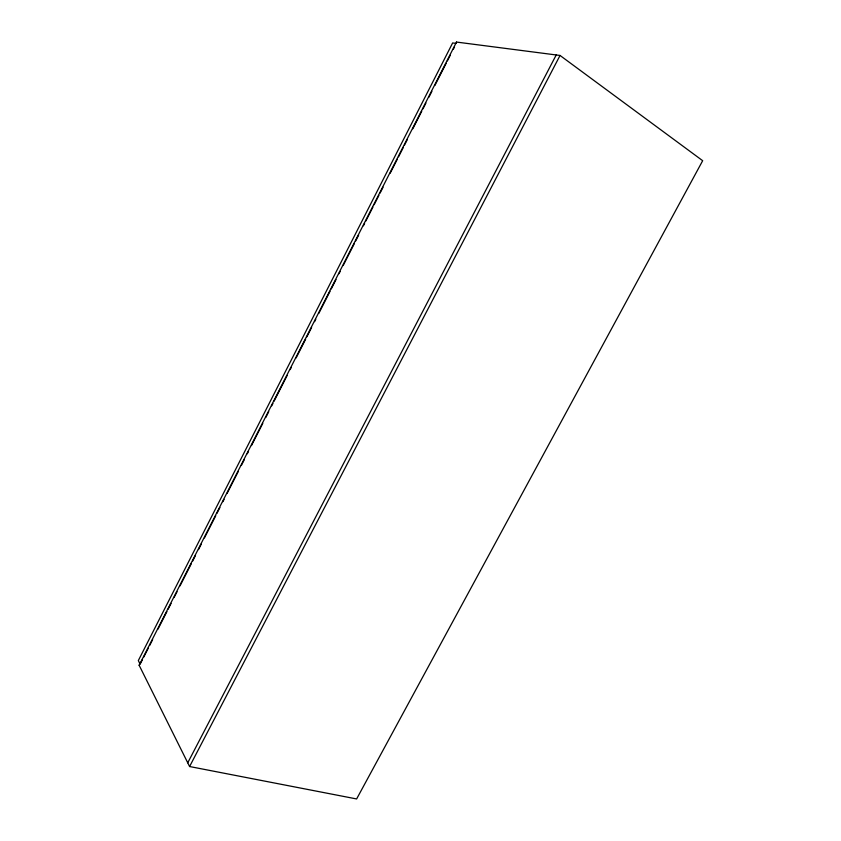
<?xml version="1.0" encoding="UTF-8"?>
<svg xmlns="http://www.w3.org/2000/svg" width="841" height="841" viewBox="0 0 841 841"><rect width="100%" height="100%" fill="white"/><g stroke="black" fill="none" stroke-linecap="round" stroke-linejoin="round"><path stroke-width="1.26" d="M139.133 665.263L456.505 42.061M142.507 659.523L140.132 664.19L138.323 660.574L452.637 42.944L456.295 43.417M143.706 657.178L148.468 647.833M149.656 645.489L152.631 639.644M157.992 629.121L166.928 611.586M168.116 609.252L171.091 603.407M174.066 597.562L177.052 591.717M180.027 585.872L191.338 563.659M192.526 561.315L195.501 555.47M198.487 549.625L201.462 543.78M204.437 537.935L215.748 515.722M216.936 513.388L219.921 507.543M222.897 501.699L224.084 499.354M227.059 493.509L238.371 471.296M241.356 465.451L244.332 459.606M247.307 453.762L248.494 451.428M251.47 445.583L262.791 423.37M265.767 417.525L268.742 411.68M271.717 405.835L272.905 403.491M274.103 401.157L287.202 375.433M290.177 369.588L291.364 367.254M296.127 357.898L305.661 339.196M306.849 336.852L311.612 327.506M314.587 321.661L315.785 319.317M318.76 313.472L330.071 291.259M331.259 288.926L336.022 279.569M338.997 273.724L340.195 271.391M343.17 265.546L354.481 243.333M355.669 240.989L358.655 235.144M363.417 225.798L364.605 223.454M365.793 221.12L372.941 207.086M374.129 204.752L378.892 195.396M380.09 193.062L383.065 187.217M390.203 173.183L397.351 159.159M398.539 156.825L403.312 147.469M404.5 145.125L407.475 139.28M412.836 128.768L421.762 111.222M422.96 108.888L425.935 103.044M428.91 97.199L431.885 91.354M434.86 85.509L446.182 63.296M447.37 60.962L450.345 55.107M453.32 49.262L454.518 46.928M187.743 762.819L556.216 54.97M189.593 766.529L560.043 55.464L702.677 160.705L356.626 798.95L189.593 766.529L139.091 665.168M456.411 42.05L560.043 55.464"/></g></svg>
